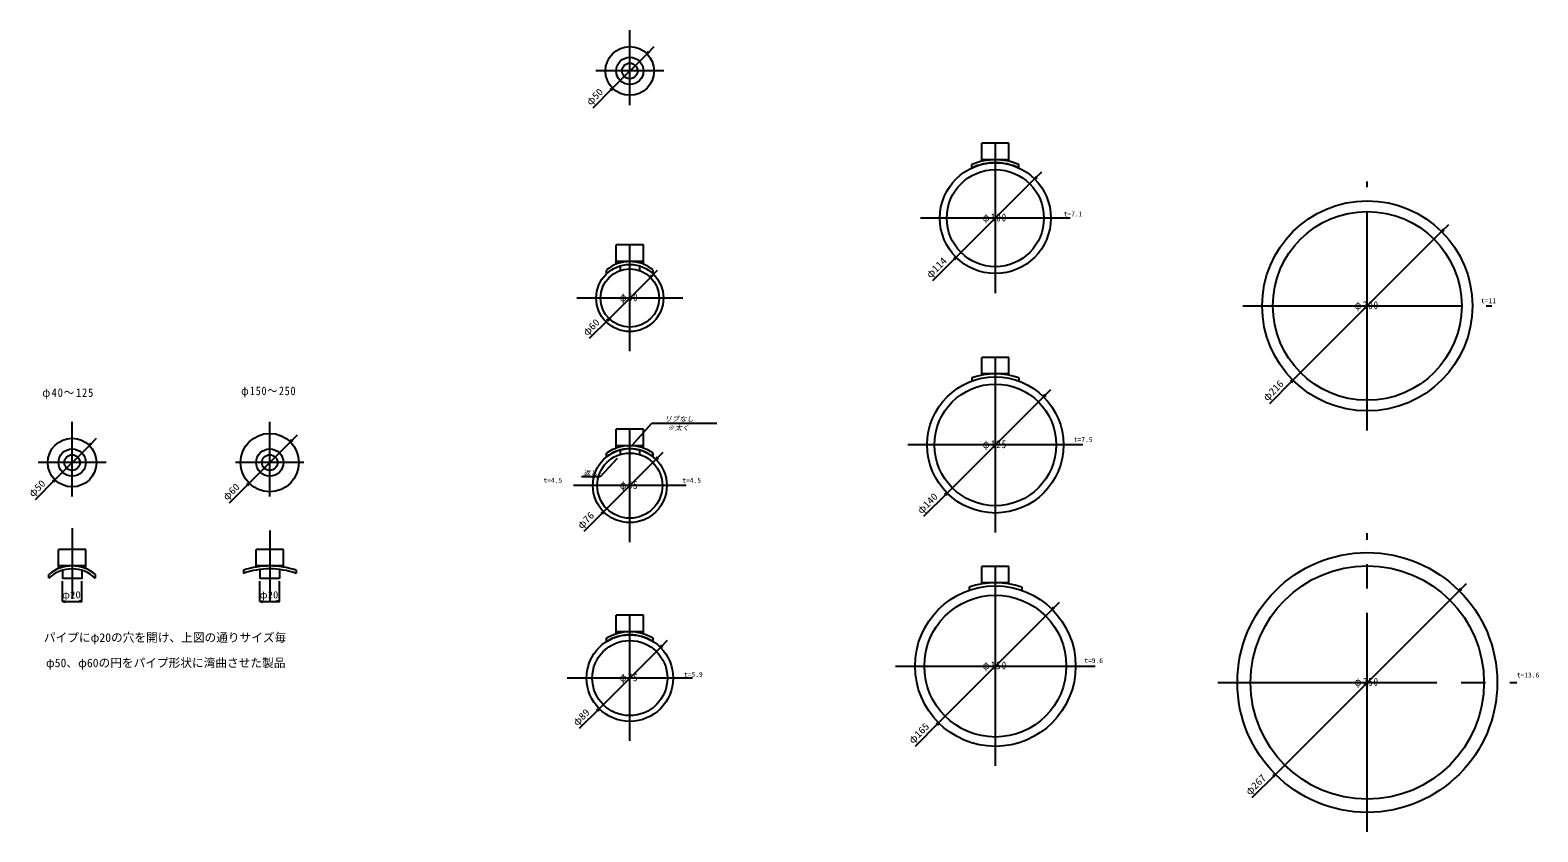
# Model space of a CAD drawing. Units: millimetres on the paper, with parts at other scales. Extents: x -140 to 242, y -97 to 99.
# Drawn here: x 180 to 242, y 24.8 to 57.7 of the extents above; entities that cross this region are included whole.
import ezdxf
from ezdxf.enums import TextEntityAlignment as Align

# ---------------------------------------------------------------- set-up
doc = ezdxf.new("R2010")
doc.units = ezdxf.units.MM
doc.linetypes.add('CHAIN2', pattern=[12, 9, -1, 1, -1])
doc.linetypes.add('DASHED1', pattern=[1.8, 1.2, -0.6])
doc.layers.add('1-2', color=7, linetype='Continuous')
doc.styles.add('ＭＳ ゴシック', font='')
doc.styles.get('ＭＳ ゴシック').set_extended_font_data('MS Gothic')

msp = doc.modelspace()

# ---------------------------------------------------------------- linework, layer by layer
at = {"layer": '1-2', "linetype": 'CHAIN2'}
for p, q in [((204.685, 54.643), (204.685, 57.721)), ((206.085, 56.043), (203.285, 56.043)), ((219.708, 46.912), (219.708, 53.072)), ((234.994, 41.263), (234.994, 51.503)), ((222.788, 49.992), (216.628, 49.992)), ((204.685, 44.527), (204.685, 48.887)), ((206.865, 46.707), (202.505, 46.707)), ((229.874, 46.383), (240.114, 46.383)), ((219.708, 37.068), (219.708, 44.268)), ((181.766, 38.541), (181.766, 41.619)), ((189.886, 38.541), (189.886, 41.619)), ((204.685, 36.674), (204.685, 41.314)), ((223.308, 40.668), (216.108, 40.668)), ((183.166, 39.941), (180.366, 39.941)), ((191.286, 39.941), (188.486, 39.941)), ((207.005, 38.994), (202.365, 38.994)), ((181.766, 37.248), (181.766, 34.341)), ((189.886, 37.144), (189.886, 34.236)), ((234.994, 24.758), (234.994, 37.038)), ((234.994, 24.758), (234.994, 37.038)), ((219.708, 27.474), (219.708, 35.674)), ((204.685, 28.501), (204.685, 33.661)), ((207.265, 31.081), (202.105, 31.081)), ((215.608, 31.574), (223.808, 31.574)), ((228.854, 30.898), (241.134, 30.898))]:
    msp.add_line(p, q, dxfattribs=at)
at = {"layer": '1-2', "color": 4}
for p, q in [((205.675, 57.033), (205.392, 56.75)), ((205.392, 56.75), (203.978, 55.336)), ((205.392, 56.75), (205.452, 56.854)), ((205.392, 56.75), (205.496, 56.81)), ((203.978, 55.336), (203.16, 54.519)), ((203.978, 55.336), (203.874, 55.276)), ((203.978, 55.336), (203.918, 55.232)), ((221.321, 51.604), (218.096, 48.38)), ((221.603, 51.887), (221.321, 51.604)), ((221.321, 51.604), (221.381, 51.708)), ((221.321, 51.604), (221.425, 51.664)), ((238.332, 49.72), (238.049, 49.437)), ((238.049, 49.437), (231.939, 43.328)), ((238.049, 49.437), (238.109, 49.541)), ((238.049, 49.437), (238.153, 49.497)), ((218.096, 48.38), (217.129, 47.412)), ((218.096, 48.38), (217.992, 48.32)), ((218.096, 48.38), (218.036, 48.276)), ((205.816, 47.838), (205.533, 47.555)), ((205.533, 47.555), (203.836, 45.858)), ((205.533, 47.555), (205.593, 47.659)), ((205.533, 47.555), (205.637, 47.615)), ((203.836, 45.858), (203.019, 45.041)), ((203.836, 45.858), (203.732, 45.798)), ((203.836, 45.858), (203.776, 45.754)), ((221.971, 42.931), (221.688, 42.648)), ((231.939, 43.328), (230.972, 42.361)), ((231.939, 43.328), (231.835, 43.268)), ((231.939, 43.328), (231.879, 43.224)), ((221.688, 42.648), (217.729, 38.688)), ((221.688, 42.648), (221.748, 42.752)), ((221.688, 42.648), (221.792, 42.708)), ((182.756, 40.931), (182.473, 40.648)), ((191.017, 41.072), (190.734, 40.789)), ((182.473, 40.648), (181.059, 39.234)), ((182.473, 40.648), (182.533, 40.752)), ((182.473, 40.648), (182.577, 40.708)), ((190.734, 40.789), (189.037, 39.092)), ((190.734, 40.789), (190.794, 40.893)), ((190.734, 40.789), (190.838, 40.849)), ((206.043, 40.352), (205.76, 40.069)), ((205.76, 40.069), (203.61, 37.919)), ((205.76, 40.069), (205.82, 40.173)), ((205.76, 40.069), (205.864, 40.129)), ((181.059, 39.234), (180.241, 38.416)), ((181.059, 39.234), (180.955, 39.174)), ((181.059, 39.234), (180.999, 39.13)), ((189.037, 39.092), (188.22, 38.275)), ((189.037, 39.092), (188.933, 39.032)), ((189.037, 39.092), (188.977, 38.988)), ((217.729, 38.688), (216.761, 37.721)), ((217.729, 38.688), (217.625, 38.628)), ((217.729, 38.688), (217.669, 38.584)), ((203.61, 37.919), (202.793, 37.102)), ((203.61, 37.919), (203.506, 37.859)), ((203.61, 37.919), (203.55, 37.816)), ((181.366, 34.229), (181.366, 35.068)), ((182.166, 34.229), (182.166, 35.068)), ((189.486, 34.229), (189.486, 35.068)), ((190.286, 34.229), (190.286, 35.068)), ((239.053, 34.957), (238.77, 34.674)), ((238.77, 34.674), (238.83, 34.778)), ((238.77, 34.674), (238.874, 34.734)), ((181.366, 34.229), (181.482, 34.26)), ((181.366, 34.229), (181.482, 34.198)), ((181.366, 34.229), (182.166, 34.229)), ((182.166, 34.229), (182.05, 34.26)), ((182.166, 34.229), (182.05, 34.198)), ((189.486, 34.229), (189.602, 34.26)), ((189.486, 34.229), (189.602, 34.198)), ((189.486, 34.229), (190.286, 34.229)), ((190.286, 34.229), (190.17, 34.26)), ((190.286, 34.229), (190.17, 34.198)), ((222.325, 34.19), (222.042, 33.907)), ((238.77, 34.674), (231.218, 27.122)), ((222.042, 33.907), (217.375, 29.24)), ((222.042, 33.907), (222.102, 34.011)), ((222.042, 33.907), (222.146, 33.967)), ((205.944, 32.339), (203.426, 29.822)), ((206.226, 32.622), (205.944, 32.339)), ((205.944, 32.339), (206.004, 32.443)), ((205.944, 32.339), (206.048, 32.399)), ((203.426, 29.822), (202.609, 29.005)), ((203.426, 29.822), (203.322, 29.762)), ((203.426, 29.822), (203.366, 29.718)), ((217.375, 29.24), (216.408, 28.273)), ((217.375, 29.24), (217.271, 29.18)), ((217.375, 29.24), (217.315, 29.136)), ((231.218, 27.122), (230.251, 26.155)), ((231.218, 27.122), (231.114, 27.062)), ((231.218, 27.122), (231.158, 27.018))]:
    msp.add_line(p, q, dxfattribs=at)
at = {"layer": '1-2'}
for p, q in [((219.148, 52.326), (219.148, 53.072)), ((220.268, 53.072), (219.148, 53.072)), ((220.268, 52.326), (220.268, 53.072)), ((218.748, 52.06), (218.748, 52.192)), ((220.668, 52.06), (220.668, 52.192)), ((204.125, 48.108), (204.125, 48.887)), ((205.245, 48.887), (204.125, 48.887)), ((205.245, 48.108), (205.245, 48.887)), ((203.725, 47.698), (203.725, 47.859)), ((205.645, 47.698), (205.645, 47.859)), ((219.148, 43.534), (219.148, 44.268)), ((220.268, 44.268), (219.148, 44.268)), ((220.268, 43.534), (220.268, 44.268)), ((218.748, 43.426), (218.748, 43.298)), ((220.668, 43.426), (220.668, 43.298)), ((204.811, 40.688), (205.597, 41.556)), ((205.597, 41.556), (208.265, 41.556)), ((204.125, 40.536), (204.125, 41.314)), ((205.245, 41.314), (204.125, 41.314)), ((205.245, 40.536), (205.245, 41.314)), ((203.725, 40.173), (203.725, 40.324)), ((205.645, 40.173), (205.645, 40.324)), ((204.16, 40.115), (203.473, 39.355)), ((203.473, 39.355), (202.702, 39.355)), ((181.206, 35.592), (181.206, 36.37)), ((182.326, 36.37), (181.206, 36.37)), ((182.326, 35.592), (182.326, 36.37)), ((189.326, 35.636), (189.326, 36.37)), ((190.446, 36.37), (189.326, 36.37)), ((190.446, 35.636), (190.446, 36.37)), ((180.806, 35.182), (180.806, 35.343)), ((181.366, 35.511), (181.366, 35.17)), ((182.726, 35.182), (182.726, 35.343)), ((188.803, 35.514), (188.803, 35.387)), ((189.486, 35.546), (189.486, 35.17)), ((190.286, 35.546), (190.286, 35.17)), ((190.968, 35.514), (190.968, 35.387)), ((219.148, 34.94), (219.148, 35.674)), ((220.268, 35.674), (219.148, 35.674)), ((220.268, 34.94), (220.268, 35.674)), ((190.286, 35.17), (189.486, 35.17)), ((218.626, 34.818), (218.626, 34.691)), ((220.791, 34.818), (220.791, 34.691)), ((204.125, 32.882), (204.125, 33.661)), ((205.245, 33.661), (204.125, 33.661)), ((205.245, 32.882), (205.245, 33.661)), ((203.725, 32.58), (203.725, 32.72)), ((205.645, 32.58), (205.645, 32.72))]:
    msp.add_line(p, q, dxfattribs=at)
at = {"layer": '1-2', "color": 4, "linetype": 'DASHED1'}
for p, q in [((220.268, 52.392), (219.148, 52.392)), ((205.245, 48.207), (204.125, 48.207)), ((204.285, 48.033), (204.285, 47.846)), ((205.085, 48.033), (205.085, 47.846)), ((220.268, 43.588), (219.148, 43.588)), ((205.245, 40.634), (204.125, 40.634)), ((204.285, 40.461), (204.285, 40.273)), ((205.085, 40.461), (205.085, 40.273)), ((182.326, 35.69), (181.206, 35.69)), ((181.366, 35.517), (181.366, 35.329)), ((182.166, 35.517), (182.166, 35.329)), ((190.446, 35.69), (189.326, 35.69)), ((220.268, 34.994), (219.148, 34.994)), ((205.245, 32.981), (204.125, 32.981))]:
    msp.add_line(p, q, dxfattribs=at)
at = {"layer": '1-2'}
msp.add_lwpolyline([(182.166, 35.511), (182.166, 35.17), (181.366, 35.17)], dxfattribs=at)
for centre, radius in [((204.685, 56.043), 1), ((204.685, 56.043), 0.56), ((204.685, 56.043), 0.32), ((219.708, 49.992), 2.28), ((219.708, 49.992), 1.996), ((234.994, 46.383), 4.32), ((234.994, 46.383), 3.88), ((204.685, 46.707), 1.38), ((204.685, 46.707), 1.2), ((219.708, 40.668), 2.8), ((219.708, 40.668), 2.5), ((181.766, 39.941), 1), ((189.886, 39.941), 1.2), ((181.766, 39.941), 0.56), ((189.886, 39.941), 0.56), ((204.685, 38.994), 1.52), ((204.685, 38.994), 1.34), ((181.766, 39.941), 0.32), ((189.886, 39.941), 0.32), ((234.994, 30.898), 5.34), ((234.994, 30.898), 4.796), ((219.708, 31.574), 3.3), ((219.708, 31.574), 2.916), ((204.685, 31.081), 1.78), ((204.685, 31.081), 1.544)]:
    msp.add_circle(centre, radius, dxfattribs=at)
for centre, radius, start, end in [((219.708, 49.992), 2.4, 66.42182, 113.57818), ((219.708, 49.992), 2.28, 65.09894, 114.90106), ((204.685, 46.707), 1.5, 50.20818, 129.79182), ((219.708, 40.668), 2.92, 70.80604, 109.19396), ((204.685, 38.994), 1.64, 54.17116, 125.82884), ((204.685, 38.994), 1.52, 50.83329, 129.16671), ((181.766, 34.19), 1.5, 50.20818, 129.79182), ((181.766, 34.19), 1.38, 45.92079, 134.07921), ((189.886, 32.27), 3.42, 71.54333, 108.45667), ((189.886, 32.27), 3.3, 70.84652, 109.15348), ((219.708, 31.574), 3.42, 71.54333, 108.45667), ((204.685, 31.081), 1.9, 59.65118, 120.34882), ((204.685, 31.081), 1.78, 57.36224, 122.63776)]:
    msp.add_arc(centre, radius, start, end, dxfattribs=at)

# ---------------------------------------------------------------- texts
at = {"layer": '1-2', "style": 'ＭＳ ゴシック', "width": 1.1}
for s, p in [('φ50', (203.132, 54.547)), ('φ114', (217.101, 47.441)), ('φ60', (202.991, 45.069)), ('φ216', (230.944, 42.389)), ('φ50', (180.213, 38.444)), ('φ60', (188.191, 38.303)), ('φ140', (216.733, 37.749)), ('φ76', (202.764, 37.13)), ('φ89', (202.581, 29.033)), ('φ165', (216.379, 28.301)), ('φ267', (230.223, 26.183))]:
    msp.add_text(s, height=0.2933, rotation=45, dxfattribs=at).set_placement(p, align=Align.BOTTOM_LEFT)
at = {"layer": '1-2', "style": 'ＭＳ ゴシック'}
for s, height, width, p in [('t=7.1', 0.2053, 1.05, (222.516, 50)), ('t=11', 0.2053, 1.05, (239.666, 46.431)), ('t=7.5', 0.2053, 1.05, (222.932, 40.725)), ('t=4.5', 0.2053, 1.05, (201.137, 39.051)), ('t=4.5', 0.2053, 1.05, (206.844, 39.051)), ('φ20', 0.2933, 1.1, (181.348, 34.269)), ('φ20', 0.2933, 1.1, (189.468, 34.269)), ('t=9.6', 0.2053, 1.05, (223.363, 31.636)), ('t=5.9', 0.2053, 1.05, (206.91, 31.07)), ('t=13.6', 0.2053, 1.05, (241.139, 31.043))]:
    msp.add_text(s, height=height, dxfattribs=dict(at, width=width)).set_placement(p, align=Align.BOTTOM_LEFT)
at = {"layer": '1-2', "style": 'ＭＳ ゴシック', "oblique": 15, "width": 1.05}
for s, p in [('リブなし', (206.112, 41.572)), ('※太く', (206.229, 41.206)), ('返し', (202.763, 39.351))]:
    msp.add_text(s, height=0.2053, dxfattribs=at).set_placement(p, align=Align.BOTTOM_LEFT)
at = {"layer": '1-2', "style": 'ＭＳ ゴシック'}
for s, p in [('パイプにφ20の穴を開け、上図の通りサイズ毎', (180.603, 32.465)), ('φ50、φ60の円をパイプ形状に湾曲させた製品', (180.686, 31.423))]:
    msp.add_text(s, height=0.3519, dxfattribs=at).set_placement(p, align=Align.BOTTOM_LEFT)
at = {"layer": '1-2', "attachment_point": 7, "style": 'ＭＳ ゴシック'}
for s, insert, char_height in [('\\T1.19;\\W0.85;φ100', (219.185, 49.772), 0.3226), ('\\T1.17;\\W0.85;φ50', (204.269, 46.487), 0.3226), ('\\T1.19;\\W0.85;φ200', (234.471, 46.163), 0.3226), ('\\T1.16;\\W0.9;φ40～125', (180.54, 42.545), 0.3519), ('\\T1.17;\\W0.85;φ150～250', (188.712, 42.618), 0.3519), ('\\T1.19;\\W0.85;φ125', (219.185, 40.448), 0.3226), ('\\T1.17;\\W0.85;φ65', (204.269, 38.774), 0.3226), ('\\T1.19;\\W0.85;φ150', (219.185, 31.354), 0.3226), ('\\T1.17;\\W0.85;φ75', (204.269, 30.861), 0.3226), ('\\T1.19;\\W0.85;φ250', (234.471, 30.678), 0.3226)]:
    msp.add_mtext(s, dxfattribs=dict(at, insert=insert, char_height=char_height))

doc.saveas('drawing.dxf')
